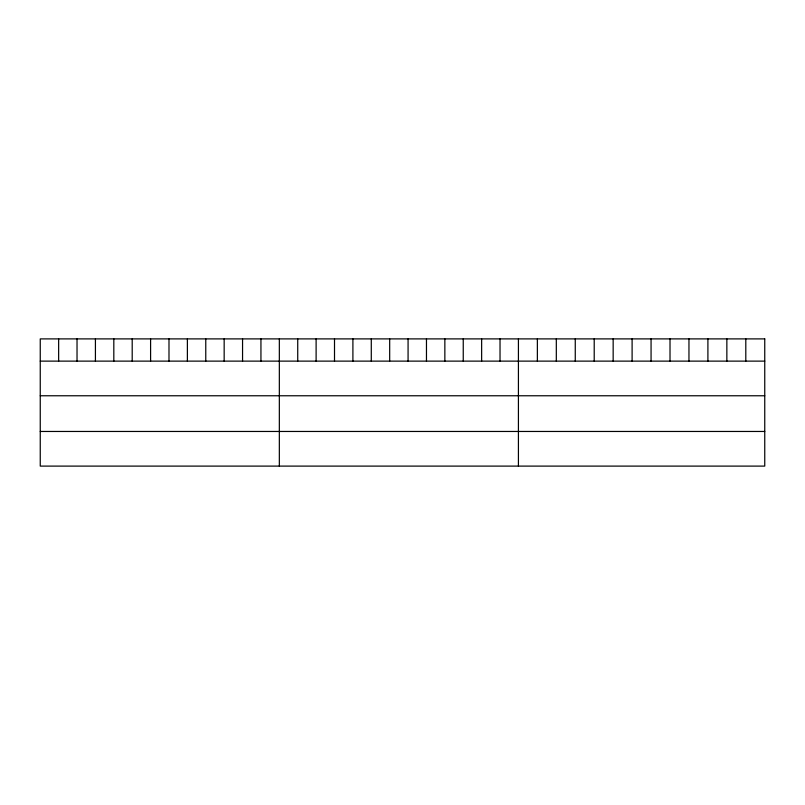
<?xml version="1.0" encoding="UTF-8"?>
<svg xmlns="http://www.w3.org/2000/svg" width="805" height="805" viewBox="0 0 805 805"><rect width="100%" height="100%" fill="white"/><g stroke="black" fill="none" stroke-linecap="round" stroke-linejoin="round"><path stroke-width="1.21" d="M40.25 361.123L764.75 361.123M40.25 395.768L764.75 395.768M40.25 431.46L764.75 431.46M745.802 338.895L745.802 361.123M726.855 338.895L726.855 361.123M707.907 338.895L707.907 361.123M688.959 338.895L688.959 361.123M670.012 338.895L670.012 361.123M651.064 338.895L651.064 361.123M632.106 338.895L632.106 361.123M613.158 338.895L613.158 361.123M594.211 338.895L594.211 361.123M575.263 338.895L575.263 361.123M556.315 338.895L556.315 361.123M537.368 338.895L537.368 361.123M518.42 338.895L518.42 466.105M500.026 338.895L500.026 361.123M481.642 338.895L481.642 361.123M463.247 338.895L463.247 361.123M444.853 338.895L444.853 361.123M426.469 338.895L426.469 361.123M408.075 338.895L408.075 361.123M389.68 338.895L389.68 361.123M371.286 338.895L371.286 361.123M352.902 338.895L352.902 361.123M334.508 338.895L334.508 361.123M316.113 338.895L316.113 361.123M297.729 338.895L297.729 361.123M279.335 338.895L279.335 466.105M260.941 338.895L260.941 361.123M242.557 338.895L242.557 361.123M224.162 338.895L224.162 361.123M205.768 338.895L205.768 361.123M187.384 338.895L187.384 361.123M168.99 338.895L168.99 361.123M150.595 338.895L150.595 361.123M132.201 338.895L132.201 361.123M113.817 338.895L113.817 361.123M95.423 338.895L95.423 361.123M77.028 338.895L77.028 361.123M58.644 338.895L58.644 361.123M764.75 338.895L40.25 338.895L40.25 466.105L764.75 466.105L764.75 338.895"/></g></svg>
